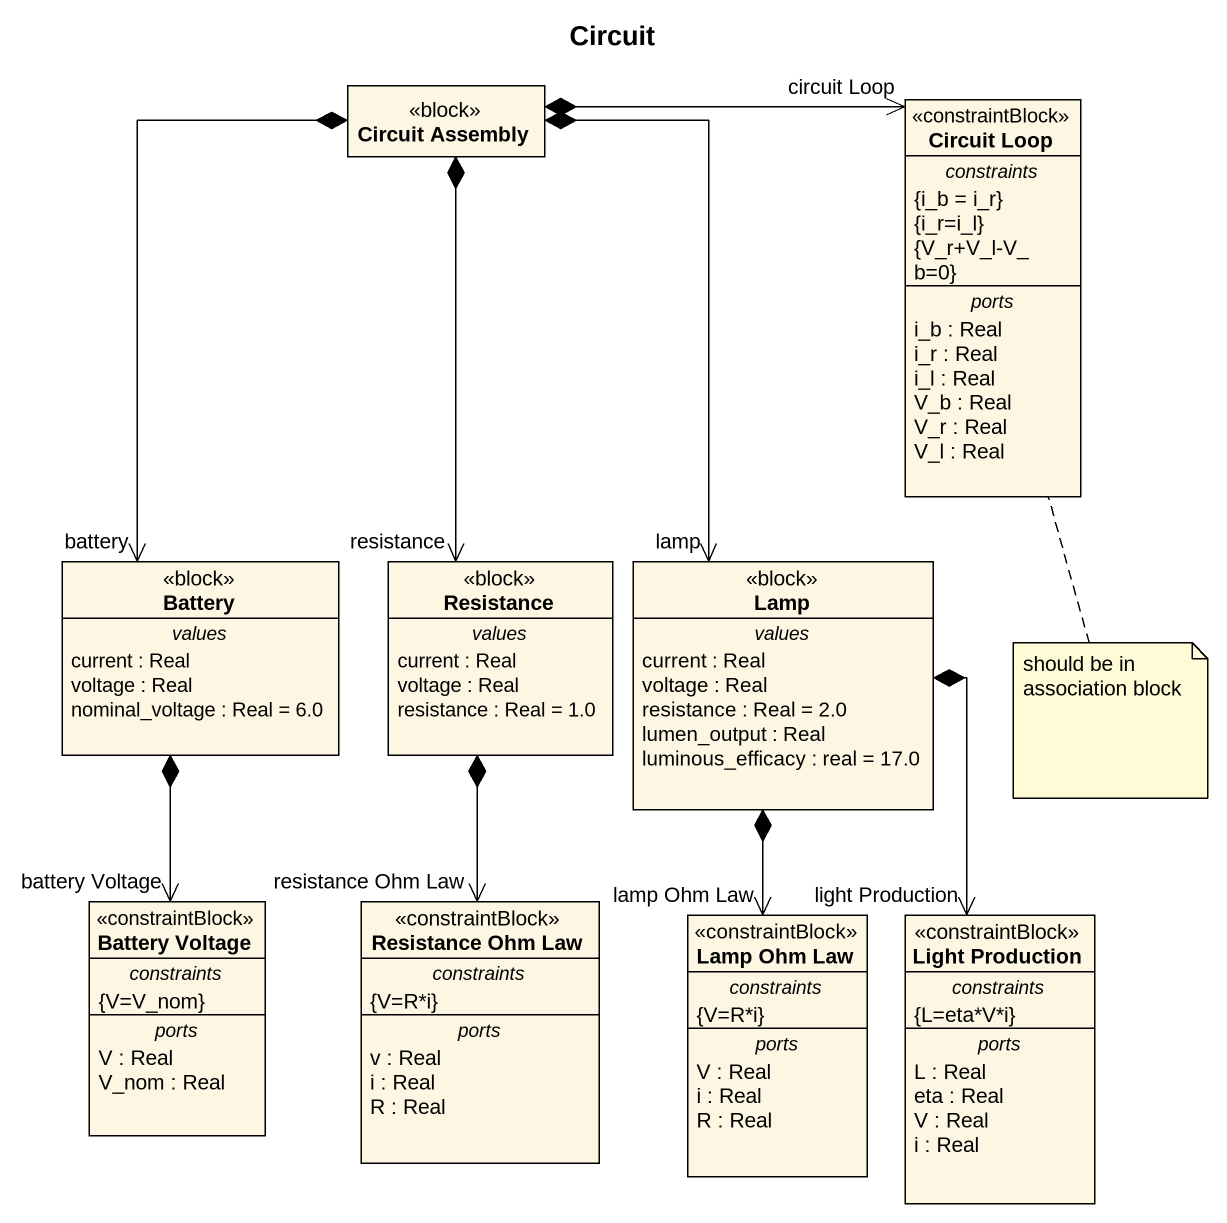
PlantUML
@startuml
title Circuit
hide circle
hide empty members
class "Circuit Assembly" as Circuit_Assembly <<block>>
class "Circuit Loop" as Circuit_Loop <<constraintBlock>> {
  -- constraints --
  {i_b = i_r}
  {i_r=i_l}
  {V_r+V_l-V_b=0}
  -- ports --
  i_b : Real
  i_r : Real
  i_l : Real
  V_b : Real
  V_r : Real
  V_l : Real
}
class Battery <<block>> {
  -- values --
  current : Real
  voltage : Real
  nominal_voltage : Real = 6.0
}
class Resistance <<block>> {
  -- values --
  current : Real
  voltage : Real
  resistance : Real = 1.0
}
class Lamp <<block>> {
  -- values --
  current : Real
  voltage : Real
  resistance : Real = 2.0
  lumen_output : Real
  luminous_efficacy : real = 17.0
}
class "Battery Voltage" as Battery_Voltage <<constraintBlock>> {
  -- constraints --
  {V=V_nom}
  -- ports --
  V : Real
  V_nom : Real
}
class "Resistance Ohm Law" as Resistance_Ohm_Law <<constraintBlock>> {
  -- constraints --
  {V=R*i}
  -- ports --
  v : Real
  i : Real
  R : Real
}
class "Lamp Ohm Law" as Lamp_Ohm_Law <<constraintBlock>> {
  -- constraints --
  {V=R*i}
  -- ports --
  V : Real
  i : Real
  R : Real
}
class "Light Production" as Light_Production <<constraintBlock>> {
  -- constraints --
  {L=eta*V*i}
  -- ports --
  L : Real
  eta : Real
  V : Real
  i : Real
}
Circuit_Assembly *-right-> "circuit Loop" Circuit_Loop
Circuit_Assembly *--> "battery" Battery
Circuit_Assembly *--> "resistance" Resistance
Circuit_Assembly *--> "lamp" Lamp
Battery *--> "battery Voltage" Battery_Voltage
Resistance *--> "resistance Ohm Law" Resistance_Ohm_Law
Lamp *--> "lamp Ohm Law" Lamp_Ohm_Law
Lamp *--> "light Production" Light_Production
note bottom of Circuit_Loop : should be in association block
@enduml
